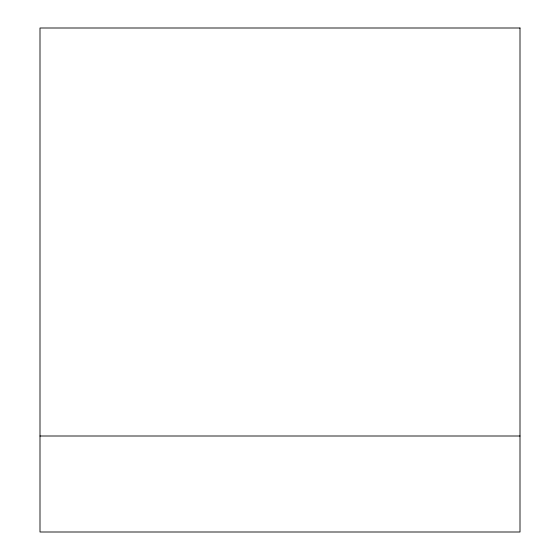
<?xml version="1.0" encoding="UTF-8"?>
<svg xmlns="http://www.w3.org/2000/svg" width="560" height="560" viewBox="0 0 560 560"><rect width="100%" height="100%" fill="white"/><g stroke="black" fill="none" stroke-linecap="round" stroke-linejoin="round"><path stroke-width="0.84" d="M39.998 436.002L520.002 436.002M520.002 28L39.998 28L39.998 532L520.002 532L520.002 28"/></g></svg>
